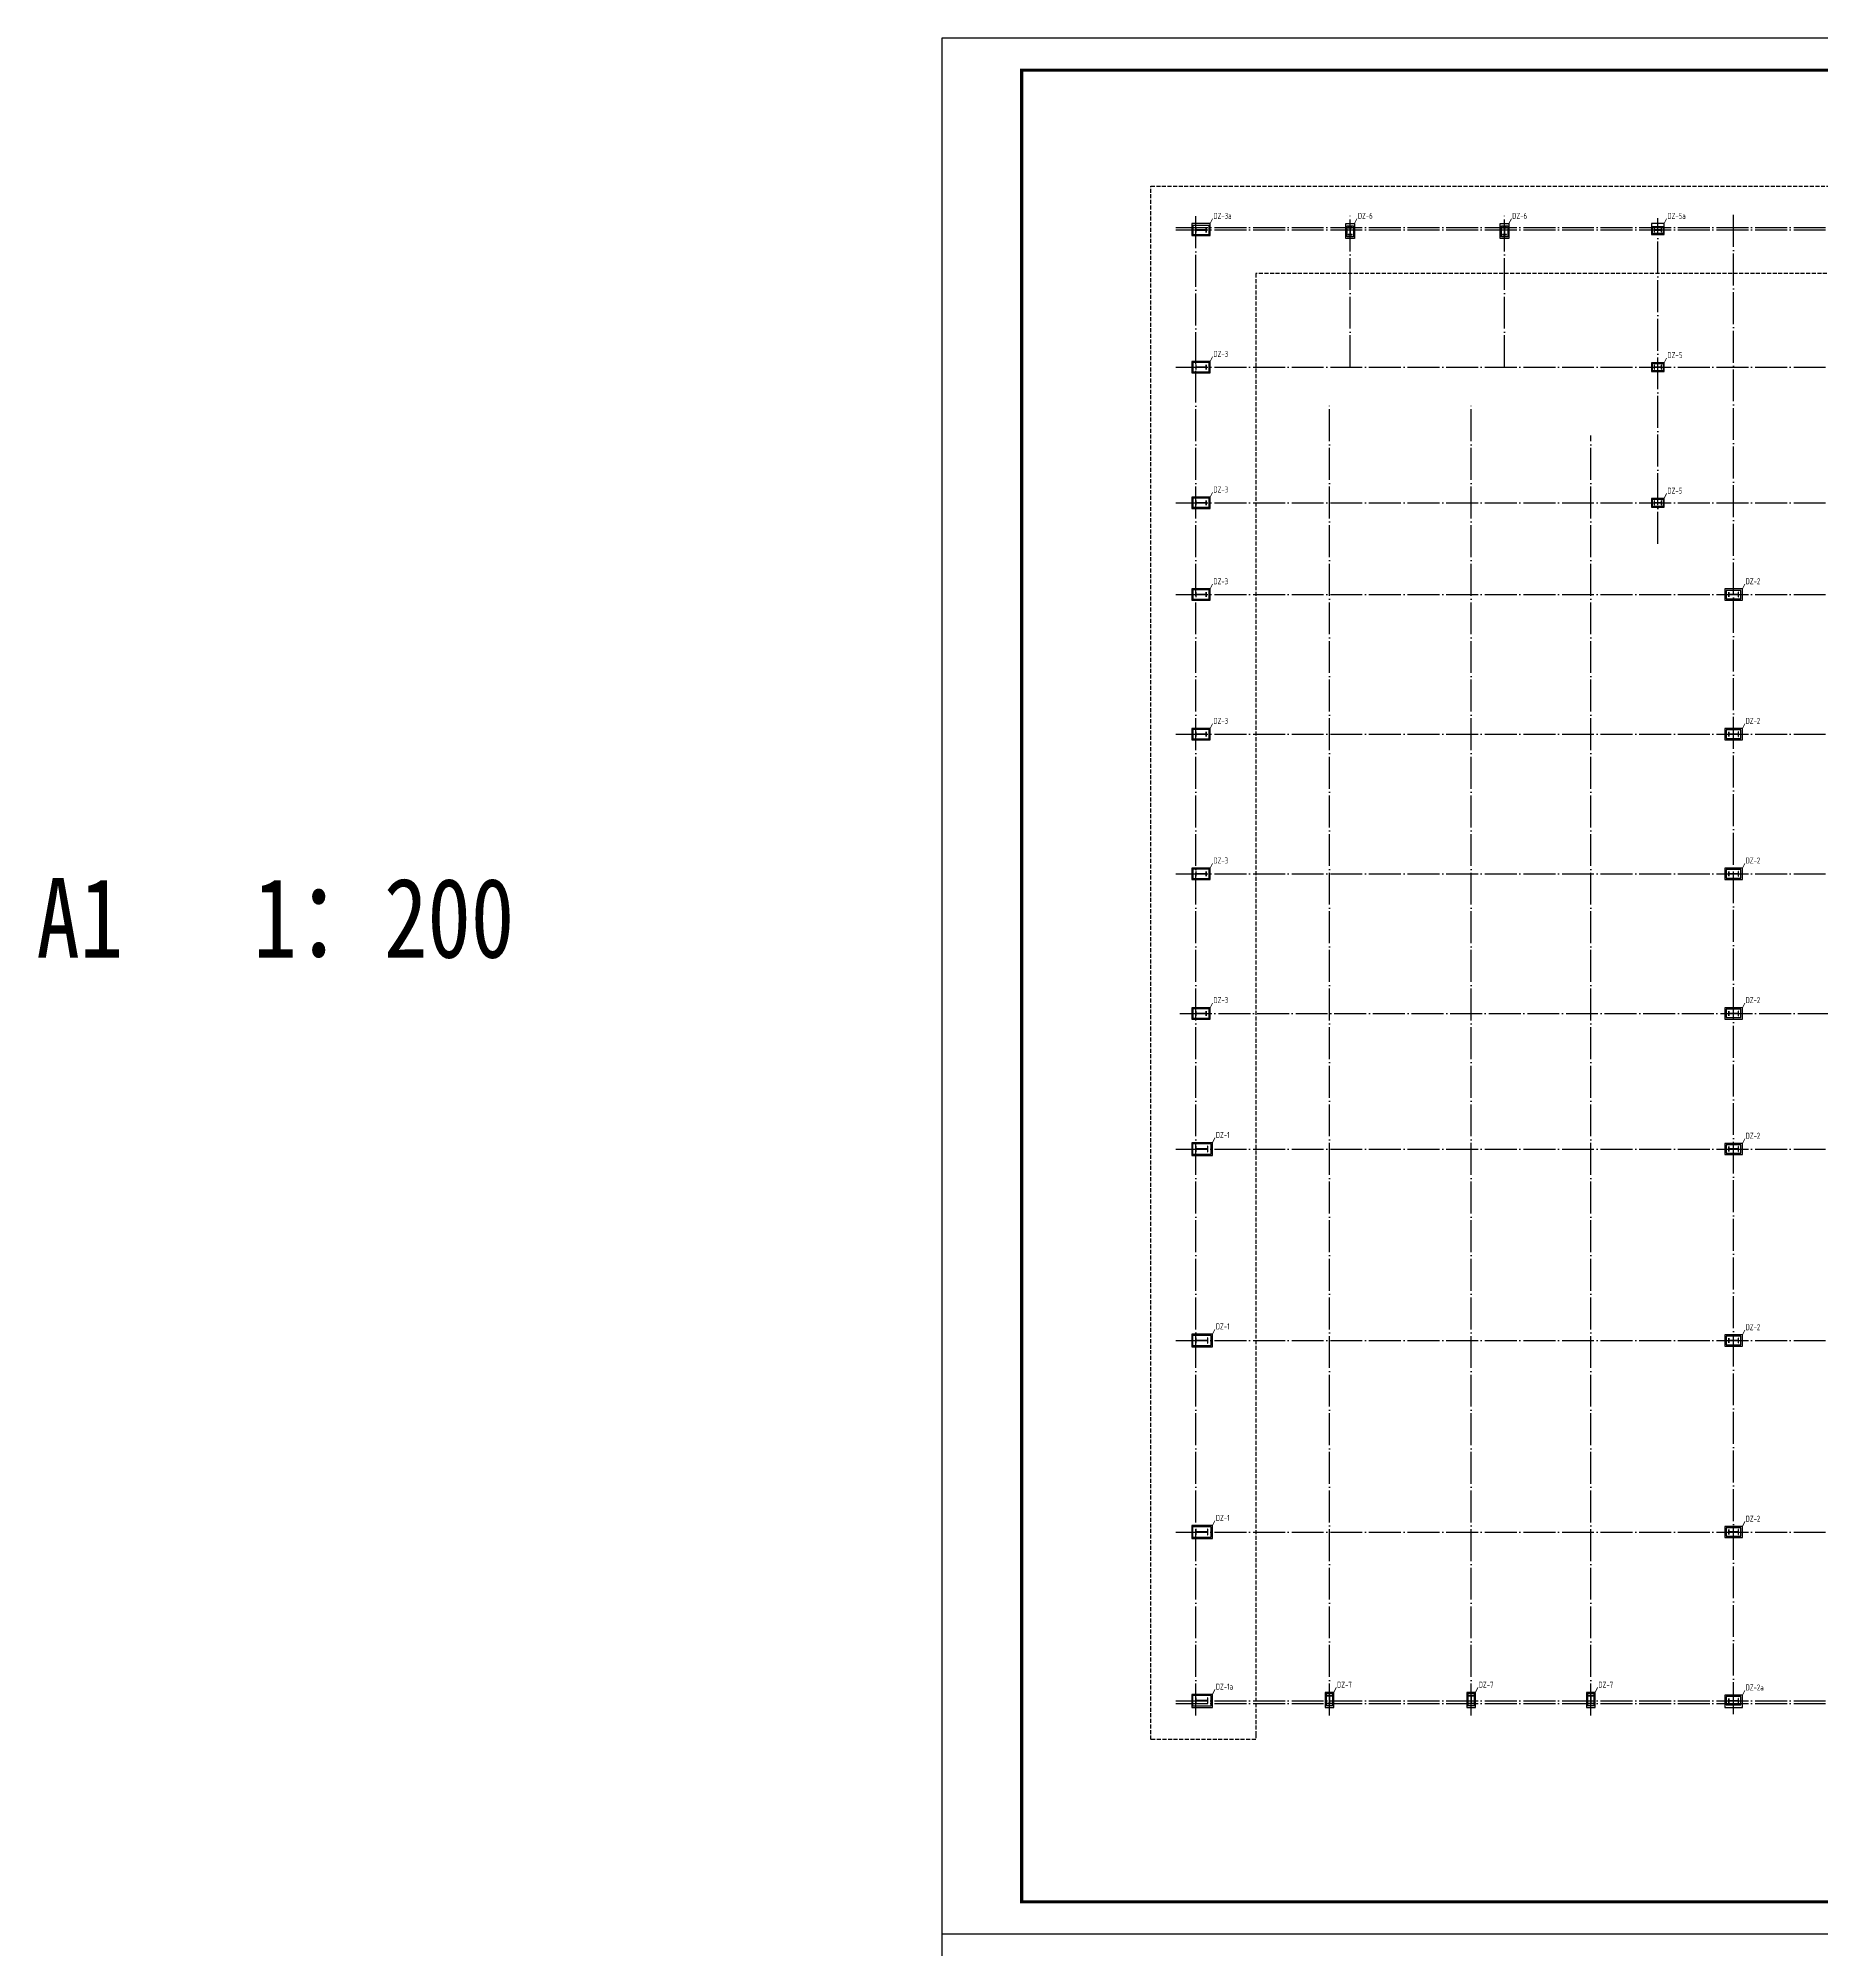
# Model space of a CAD drawing. Extents: x 69728788 to 150676229, y 15322671 to 43663798.
# Drawn here: x 75050957 to 75162727, y 20644303 to 20764103 of the extents above; entities that cross this region are included whole.
import ezdxf

# ---------------------------------------------------------------- set-up
doc = ezdxf.new("R2010")
doc.units = 0
doc.header["$LTSCALE"] = 1000
doc.header["$MEASUREMENT"] = 0
doc.linetypes.add('DASH', pattern=[0.35, 0.25, -0.1])
doc.linetypes.add('DOTE', pattern=[2.42, 2, -0.2, 0.02, -0.2])
for name, color, linetype in [('116', 1, 'CONTINUOUS'), ('DOTE', 251, 'DOTE'), ('PUB_TEXT', 7, 'CONTINUOUS'), ('PUB_TITLE', 4, 'CONTINUOUS'), ('填充', 251, 'CONTINUOUS'), ('填充8#', 8, 'CONTINUOUS'), ('柱', 2, 'CONTINUOUS'), ('钢柱', 3, 'CONTINUOUS')]:
    doc.layers.add(name, color=color, linetype=linetype)
doc.layers.add('柱集中标注', color=2, linetype='CONTINUOUS', lineweight=9)
doc.styles.add('-楷体_GB2312', font='', dxfattribs={"width": 0.8})
doc.styles.add('TSSD_Rein', font='atssdeng.shx', dxfattribs={"width": 0.7, "bigfont": 'atssdchn.shx'})
doc.styles.get('-楷体_GB2312').set_extended_font_data('SimSun')

msp = doc.modelspace()

# ---------------------------------------------------------------- linework, layer by layer
at = {"layer": '116'}
msp.add_line((75107584.3, 20645302.8), (75107584.3, 20643302.8), dxfattribs=at)
at = {"layer": 'DOTE'}
for p, q in [((75123500.5, 20658985.2), (75123500.5, 20752985.2)), ((75133175.5, 20743485.2), (75133175.5, 20752985.2)), ((75142850.5, 20743485.2), (75142850.5, 20752985.2)), ((75157200.1, 20659068.2), (75157200.1, 20753068.2)), ((75122250.5, 20752235.2), (75232250.5, 20752235.2)), ((75122250.5, 20752085.2), (75232250.5, 20752085.2)), ((75152450.1, 20732421.2), (75152450.1, 20752818.2)), ((75122250.5, 20743485.2), (75232250.5, 20743485.2)), ((75131875.5, 20658985.2), (75131875.5, 20741135.9)), ((75140750.5, 20658985.2), (75140750.5, 20741125.4)), ((75148250.5, 20658985.2), (75148250.5, 20739208.7)), ((75122250.5, 20734985.2), (75232250.5, 20734985.2)), ((75122250.5, 20729235.2), (75232250.5, 20729235.2)), ((75122250.5, 20720485.2), (75232250.5, 20720485.2)), ((75122250.5, 20711735.2), (75232250.5, 20711735.2)), ((75122500.5, 20702985.2), (75232250.5, 20702985.2)), ((75122250.5, 20694485.2), (75232225.5, 20694485.2)), ((75122250.5, 20682485.2), (75232250.5, 20682485.2)), ((75122250.5, 20670485.2), (75232250.5, 20670485.2)), ((75122250.5, 20659910.2), (75232250.5, 20659910.2)), ((75122250.5, 20659735.2), (75232250.5, 20659735.2))]:
    msp.add_line(p, q, dxfattribs=at)
at = {"layer": 'PUB_TITLE'}
msp.add_lwpolyline([(75107584.3, 20645302.8), (75275784.3, 20645302.8), (75275784.3, 20764102.8), (75107584.3, 20764102.8)], close=True, dxfattribs=at)
at = {"layer": 'PUB_TITLE', "const_width": 200}
msp.add_lwpolyline([(75112584.3, 20647302.8), (75273784.3, 20647302.8), (75273784.3, 20762102.8), (75112584.3, 20762102.8)], close=True, dxfattribs=at)
at = {"layer": '填充', "linetype": 'DASH'}
msp.add_lwpolyline([(75127258.2, 20749352.1), (75127258.2, 20657819.1), (75127258.2, 20657473.6), (75120679.4, 20657473.6), (75120679.4, 20754832.8), (75199914.7, 20754832.8), (75199914.7, 20691899.8), (75199914.7, 20690816.2), (75192102.5, 20690816.2), (75192102.5, 20749352.1), (75127258.2, 20749352.1)], close=True, dxfattribs=at)
at = {"layer": '填充8#'}
for points in [[(75123320.5, 20751805.2), (75123825.5, 20751805.2), (75124330.5, 20751805.2), (75124330.5, 20752090.2), (75124330.5, 20752375.2), (75123825.5, 20752375.2), (75123320.5, 20752375.2), (75123320.5, 20751805.2)], [(75132975.5, 20751665.2), (75132975.5, 20752010.2), (75132975.5, 20752355.2), (75133175.5, 20752355.2), (75133375.5, 20752355.2), (75133375.5, 20752010.2), (75133375.5, 20751665.2), (75132975.5, 20751665.2)], [(75142650.5, 20751665.2), (75142650.5, 20752010.2), (75142650.5, 20752355.2), (75142850.5, 20752355.2), (75143050.5, 20752355.2), (75143050.5, 20752010.2), (75143050.5, 20751665.2), (75142650.5, 20751665.2)], [(75152100.1, 20751880.2), (75152450.1, 20751880.2), (75152800.1, 20751880.2), (75152800.1, 20752085.2), (75152800.1, 20752290.2), (75152450.1, 20752290.2), (75152100.1, 20752290.2), (75152100.1, 20751880.2)], [(75123320.5, 20743205.2), (75123825.5, 20743205.2), (75124330.5, 20743205.2), (75124330.5, 20743490.2), (75124330.5, 20743775.2), (75123825.5, 20743775.2), (75123320.5, 20743775.2), (75123320.5, 20743205.2)], [(75152100.1, 20743280.2), (75152450.1, 20743280.2), (75152800.1, 20743280.2), (75152800.1, 20743485.2), (75152800.1, 20743690.2), (75152450.1, 20743690.2), (75152100.1, 20743690.2), (75152100.1, 20743280.2)], [(75123320.5, 20734705.2), (75123825.5, 20734705.2), (75124330.5, 20734705.2), (75124330.5, 20734990.2), (75124330.5, 20735275.2), (75123825.5, 20735275.2), (75123320.5, 20735275.2), (75123320.5, 20734705.2)], [(75152100.1, 20734780.2), (75152450.1, 20734780.2), (75152800.1, 20734780.2), (75152800.1, 20734985.2), (75152800.1, 20735190.2), (75152450.1, 20735190.2), (75152100.1, 20735190.2), (75152100.1, 20734780.2)], [(75123315.5, 20728945.2), (75123825.5, 20728945.2), (75124335.5, 20728945.2), (75124335.5, 20729235.2), (75124335.5, 20729525.2), (75123825.5, 20729525.2), (75123315.5, 20729525.2), (75123315.5, 20728945.2)], [(75156735.1, 20728970.2), (75157200.1, 20728970.2), (75157665.1, 20728970.2), (75157665.1, 20729235.2), (75157665.1, 20729500.2), (75157200.1, 20729500.2), (75156735.1, 20729500.2), (75156735.1, 20728970.2)], [(75123315.5, 20720195.2), (75123825.5, 20720195.2), (75124335.5, 20720195.2), (75124335.5, 20720485.2), (75124335.5, 20720775.2), (75123825.5, 20720775.2), (75123315.5, 20720775.2), (75123315.5, 20720195.2)], [(75156735.1, 20720220.2), (75157200.1, 20720220.2), (75157665.1, 20720220.2), (75157665.1, 20720485.2), (75157665.1, 20720750.2), (75157200.1, 20720750.2), (75156735.1, 20720750.2), (75156735.1, 20720220.2)], [(75123315.5, 20711445.2), (75123825.5, 20711445.2), (75124335.5, 20711445.2), (75124335.5, 20711735.2), (75124335.5, 20712025.2), (75123825.5, 20712025.2), (75123315.5, 20712025.2), (75123315.5, 20711445.2)], [(75156735.1, 20711470.2), (75157200.1, 20711470.2), (75157665.1, 20711470.2), (75157665.1, 20711735.2), (75157665.1, 20712000.2), (75157200.1, 20712000.2), (75156735.1, 20712000.2), (75156735.1, 20711470.2)], [(75123315.5, 20702695.2), (75123825.5, 20702695.2), (75124335.5, 20702695.2), (75124335.5, 20702985.2), (75124335.5, 20703275.2), (75123825.5, 20703275.2), (75123315.5, 20703275.2), (75123315.5, 20702695.2)], [(75156735.1, 20702720.2), (75157200.1, 20702720.2), (75157665.1, 20702720.2), (75157665.1, 20702985.2), (75157665.1, 20703250.2), (75157200.1, 20703250.2), (75156735.1, 20703250.2), (75156735.1, 20702720.2)], [(75123295.5, 20694165.2), (75123875.5, 20694165.2), (75124455.5, 20694165.2), (75124455.5, 20694485.2), (75124455.5, 20694805.2), (75123875.5, 20694805.2), (75123295.5, 20694805.2), (75123295.5, 20694165.2)], [(75156735.1, 20694220.2), (75157200.1, 20694220.2), (75157665.1, 20694220.2), (75157665.1, 20694485.2), (75157665.1, 20694750.2), (75157200.1, 20694750.2), (75156735.1, 20694750.2), (75156735.1, 20694220.2)], [(75123295.5, 20682165.2), (75123875.5, 20682165.2), (75124455.5, 20682165.2), (75124455.5, 20682485.2), (75124455.5, 20682805.2), (75123875.5, 20682805.2), (75123295.5, 20682805.2), (75123295.5, 20682165.2)], [(75156735.1, 20682220.2), (75157200.1, 20682220.2), (75157665.1, 20682220.2), (75157665.1, 20682485.2), (75157665.1, 20682750.2), (75157200.1, 20682750.2), (75156735.1, 20682750.2), (75156735.1, 20682220.2)], [(75123295.5, 20670165.2), (75123875.5, 20670165.2), (75124455.5, 20670165.2), (75124455.5, 20670485.2), (75124455.5, 20670805.2), (75123875.5, 20670805.2), (75123295.5, 20670805.2), (75123295.5, 20670165.2)], [(75156735.1, 20670220.2), (75157200.1, 20670220.2), (75157665.1, 20670220.2), (75157665.1, 20670485.2), (75157665.1, 20670750.2), (75157200.1, 20670750.2), (75156735.1, 20670750.2), (75156735.1, 20670220.2)], [(75123295.5, 20659590.2), (75123875.5, 20659590.2), (75124455.5, 20659590.2), (75124455.5, 20659910.2), (75124455.5, 20660230.2), (75123875.5, 20660230.2), (75123295.5, 20660230.2), (75123295.5, 20659590.2)], [(75131665.2, 20660360.2), (75131665.2, 20659985.2), (75131665.2, 20659610.2), (75131875.2, 20659610.2), (75132085.2, 20659610.2), (75132085.2, 20659985.2), (75132085.2, 20660360.2), (75131875.2, 20660360.2), (75131665.2, 20660360.2)], [(75140540.2, 20660360.2), (75140540.2, 20659985.2), (75140540.2, 20659610.2), (75140750.2, 20659610.2), (75140960.2, 20659610.2), (75140960.2, 20659985.2), (75140960.2, 20660360.2), (75140750.2, 20660360.2), (75140540.2, 20660360.2)], [(75148040.2, 20660360.2), (75148040.2, 20659985.2), (75148040.2, 20659610.2), (75148250.2, 20659610.2), (75148460.2, 20659610.2), (75148460.2, 20659985.2), (75148460.2, 20660360.2), (75148250.2, 20660360.2), (75148040.2, 20660360.2)], [(75156735.1, 20659645.2), (75157200.1, 20659645.2), (75157665.1, 20659645.2), (75157665.1, 20659910.2), (75157665.1, 20660175.2), (75157200.1, 20660175.2), (75156735.1, 20660175.2), (75156735.1, 20659645.2)]]:
    msp.add_lwpolyline(points, dxfattribs=at)
at = {"layer": '柱'}
for points in [[(75123250.5, 20751735.2), (75123825.5, 20751735.2), (75124400.5, 20751735.2), (75124400.5, 20752085.2), (75124400.5, 20752485.2), (75123825.5, 20752485.2), (75123250.5, 20752485.2)], [(75132900.5, 20751560.2), (75132900.5, 20752010.2), (75132900.5, 20752485.2), (75133175.5, 20752485.2), (75133450.5, 20752485.2), (75133450.5, 20752010.2), (75133450.5, 20751560.2)], [(75142575.5, 20751560.2), (75142575.5, 20752010.2), (75142575.5, 20752485.2), (75142850.5, 20752485.2), (75143125.5, 20752485.2), (75143125.5, 20752010.2), (75143125.5, 20751560.2)], [(75152050.1, 20751810.2), (75152450.1, 20751810.2), (75152850.1, 20751810.2), (75152850.1, 20752085.2), (75152850.1, 20752485.2), (75152450.1, 20752485.2), (75152050.1, 20752485.2)], [(75123250.5, 20743135.2), (75123825.5, 20743135.2), (75124400.5, 20743135.2), (75124400.5, 20743485.2), (75124400.5, 20743835.2), (75123825.5, 20743835.2), (75123250.5, 20743835.2)], [(75152050.1, 20743210.2), (75152450.1, 20743210.2), (75152850.1, 20743210.2), (75152850.1, 20743485.2), (75152850.1, 20743760.2), (75152450.1, 20743760.2), (75152050.1, 20743760.2)], [(75123250.5, 20734635.2), (75123825.5, 20734635.2), (75124400.5, 20734635.2), (75124400.5, 20734985.2), (75124400.5, 20735335.2), (75123825.5, 20735335.2), (75123250.5, 20735335.2)], [(75152050.1, 20734710.2), (75152450.1, 20734710.2), (75152850.1, 20734710.2), (75152850.1, 20734985.2), (75152850.1, 20735260.2), (75152450.1, 20735260.2), (75152050.1, 20735260.2)], [(75123250.5, 20728885.2), (75123825.5, 20728885.2), (75124400.5, 20728885.2), (75124400.5, 20729235.2), (75124400.5, 20729585.2), (75123825.5, 20729585.2), (75123250.5, 20729585.2)], [(75156650.1, 20728885.2), (75157200.1, 20728885.2), (75157750.1, 20728885.2), (75157750.1, 20729235.2), (75157750.1, 20729585.2), (75157200.1, 20729585.2), (75156650.1, 20729585.2)], [(75123250.5, 20720135.2), (75123825.5, 20720135.2), (75124400.5, 20720135.2), (75124400.5, 20720485.2), (75124400.5, 20720835.2), (75123825.5, 20720835.2), (75123250.5, 20720835.2)], [(75156650.1, 20720135.2), (75157200.1, 20720135.2), (75157750.1, 20720135.2), (75157750.1, 20720485.2), (75157750.1, 20720835.2), (75157200.1, 20720835.2), (75156650.1, 20720835.2)], [(75123250.5, 20711385.2), (75123825.5, 20711385.2), (75124400.5, 20711385.2), (75124400.5, 20711735.2), (75124400.5, 20712085.2), (75123825.5, 20712085.2), (75123250.5, 20712085.2)], [(75156650.1, 20711385.2), (75157200.1, 20711385.2), (75157750.1, 20711385.2), (75157750.1, 20711735.2), (75157750.1, 20712085.2), (75157200.1, 20712085.2), (75156650.1, 20712085.2)], [(75123250.5, 20702635.2), (75123825.5, 20702635.2), (75124400.5, 20702635.2), (75124400.5, 20702985.2), (75124400.5, 20703335.2), (75123825.5, 20703335.2), (75123250.5, 20703335.2)], [(75156650.1, 20702635.2), (75157200.1, 20702635.2), (75157750.1, 20702635.2), (75157750.1, 20702985.2), (75157750.1, 20703335.2), (75157200.1, 20703335.2), (75156650.1, 20703335.2)], [(75123250.5, 20694085.2), (75123875.5, 20694085.2), (75124550.5, 20694085.2), (75124550.5, 20694485.2), (75124550.5, 20694885.2), (75123875.5, 20694885.2), (75123250.5, 20694885.2)], [(75156650.1, 20694135.2), (75157200.1, 20694135.2), (75157750.1, 20694135.2), (75157750.1, 20694485.2), (75157750.1, 20694835.2), (75157200.1, 20694835.2), (75156650.1, 20694835.2)], [(75123250.5, 20682085.2), (75123875.5, 20682085.2), (75124550.5, 20682085.2), (75124550.5, 20682485.2), (75124550.5, 20682885.2), (75123875.5, 20682885.2), (75123250.5, 20682885.2)], [(75156650.1, 20682135.2), (75157200.1, 20682135.2), (75157750.1, 20682135.2), (75157750.1, 20682485.2), (75157750.1, 20682835.2), (75157200.1, 20682835.2), (75156650.1, 20682835.2)], [(75123250.5, 20670085.2), (75123875.5, 20670085.2), (75124550.5, 20670085.2), (75124550.5, 20670485.2), (75124550.5, 20670885.2), (75123875.5, 20670885.2), (75123250.5, 20670885.2)], [(75156650.1, 20670135.2), (75157200.1, 20670135.2), (75157750.1, 20670135.2), (75157750.1, 20670485.2), (75157750.1, 20670835.2), (75157200.1, 20670835.2), (75156650.1, 20670835.2)], [(75123250.5, 20659485.2), (75123875.5, 20659485.2), (75124550.5, 20659485.2), (75124550.5, 20659910.2), (75124550.5, 20660310.2), (75123875.5, 20660310.2), (75123250.5, 20660310.2)], [(75131600.5, 20660435.2), (75131600.5, 20659960.2), (75131600.5, 20659485.2), (75131875.5, 20659485.2), (75132150.5, 20659485.2), (75132150.5, 20659960.2), (75132150.5, 20660435.2)], [(75140475.5, 20660435.2), (75140475.5, 20659960.2), (75140475.5, 20659485.2), (75140750.5, 20659485.2), (75141025.5, 20659485.2), (75141025.5, 20659960.2), (75141025.5, 20660435.2)], [(75147975.5, 20660435.2), (75147975.5, 20659960.2), (75147975.5, 20659485.2), (75148250.5, 20659485.2), (75148525.5, 20659485.2), (75148525.5, 20659960.2), (75148525.5, 20660435.2)], [(75156650.1, 20659485.2), (75157200.1, 20659485.2), (75157750.1, 20659485.2), (75157750.1, 20659910.2), (75157750.1, 20660260.2), (75157200.1, 20660260.2), (75156650.1, 20660260.2)]]:
    msp.add_lwpolyline(points, close=True, dxfattribs=at)
at = {"layer": '柱集中标注'}
for p, q in [((75124400.5, 20752485.2), (75124550.5, 20752785.2)), ((75133450.5, 20752485.2), (75133600.5, 20752785.2)), ((75143125.5, 20752485.2), (75143275.5, 20752785.2)), ((75152850.1, 20752485.2), (75153000.1, 20752785.2)), ((75124400.5, 20743835.2), (75124550.5, 20744135.2)), ((75152850.1, 20743760.2), (75153000.1, 20744060.2)), ((75124400.5, 20735335.2), (75124550.5, 20735635.2)), ((75152850.1, 20735260.2), (75153000.1, 20735560.2)), ((75124400.5, 20729585.2), (75124550.5, 20729885.2)), ((75157750.1, 20729585.2), (75157900.1, 20729885.2)), ((75124400.5, 20720835.2), (75124550.5, 20721135.2)), ((75157750.1, 20720835.2), (75157900.1, 20721135.2)), ((75124400.5, 20712085.2), (75124550.5, 20712385.2)), ((75157750.1, 20712085.2), (75157900.1, 20712385.2)), ((75124400.5, 20703335.2), (75124550.5, 20703635.2)), ((75157750.1, 20703335.2), (75157900.1, 20703635.2)), ((75124550.5, 20694885.2), (75124700.5, 20695185.2)), ((75157750.1, 20694835.2), (75157900.1, 20695135.2)), ((75124550.5, 20682885.2), (75124700.5, 20683185.2)), ((75157750.1, 20682835.2), (75157900.1, 20683135.2)), ((75124550.5, 20670885.2), (75124700.5, 20671185.2)), ((75157750.1, 20670835.2), (75157900.1, 20671135.2)), ((75132150.5, 20660435.2), (75132300.5, 20660735.2)), ((75141025.5, 20660435.2), (75141175.5, 20660735.2)), ((75148525.5, 20660435.2), (75148675.5, 20660735.2)), ((75124550.5, 20660310.2), (75124700.5, 20660610.2)), ((75157750.1, 20660260.2), (75157900.1, 20660560.2))]:
    msp.add_line(p, q, dxfattribs=at)
at = {"layer": '钢柱'}
for points in [[(75123500.5, 20752235.2), (75123500.5, 20751935.2), (75123512.5, 20751935.2), (75123512.5, 20752081.2), (75124138.5, 20752081.2), (75124138.5, 20751935.2), (75124150.5, 20751935.2), (75124150.5, 20752235.2), (75124138.5, 20752235.2), (75124138.5, 20752089.2), (75123512.5, 20752089.2), (75123512.5, 20752235.2)], [(75133050.5, 20751785.2), (75133300.5, 20751785.2), (75133300.5, 20751797.2), (75133179.5, 20751797.2), (75133179.5, 20752223.2), (75133300.5, 20752223.2), (75133300.5, 20752235.2), (75133050.5, 20752235.2), (75133050.5, 20752223.2), (75133171.5, 20752223.2), (75133171.5, 20751797.2), (75133050.5, 20751797.2)], [(75142725.5, 20751785.2), (75142975.5, 20751785.2), (75142975.5, 20751797.2), (75142854.5, 20751797.2), (75142854.5, 20752223.2), (75142975.5, 20752223.2), (75142975.5, 20752235.2), (75142725.5, 20752235.2), (75142725.5, 20752223.2), (75142846.5, 20752223.2), (75142846.5, 20751797.2), (75142725.5, 20751797.2)], [(75152225.1, 20752210.2), (75152225.1, 20751960.2), (75152235.1, 20751960.2), (75152235.1, 20752081.2), (75152665.1, 20752081.2), (75152665.1, 20751960.2), (75152675.1, 20751960.2), (75152675.1, 20752210.2), (75152665.1, 20752210.2), (75152665.1, 20752089.2), (75152235.1, 20752089.2), (75152235.1, 20752210.2)], [(75123500.5, 20743635.2), (75123500.5, 20743335.2), (75123512.5, 20743335.2), (75123512.5, 20743481.2), (75124138.5, 20743481.2), (75124138.5, 20743335.2), (75124150.5, 20743335.2), (75124150.5, 20743635.2), (75124138.5, 20743635.2), (75124138.5, 20743489.2), (75123512.5, 20743489.2), (75123512.5, 20743635.2)], [(75152225.1, 20743610.2), (75152225.1, 20743360.2), (75152235.1, 20743360.2), (75152235.1, 20743481.2), (75152665.1, 20743481.2), (75152665.1, 20743360.2), (75152675.1, 20743360.2), (75152675.1, 20743610.2), (75152665.1, 20743610.2), (75152665.1, 20743489.2), (75152235.1, 20743489.2), (75152235.1, 20743610.2)], [(75123500.5, 20735135.2), (75123500.5, 20734835.2), (75123512.5, 20734835.2), (75123512.5, 20734981.2), (75124138.5, 20734981.2), (75124138.5, 20734835.2), (75124150.5, 20734835.2), (75124150.5, 20735135.2), (75124138.5, 20735135.2), (75124138.5, 20734989.2), (75123512.5, 20734989.2), (75123512.5, 20735135.2)], [(75152225.1, 20735110.2), (75152225.1, 20734860.2), (75152235.1, 20734860.2), (75152235.1, 20734981.2), (75152665.1, 20734981.2), (75152665.1, 20734860.2), (75152675.1, 20734860.2), (75152675.1, 20735110.2), (75152665.1, 20735110.2), (75152665.1, 20734989.2), (75152235.1, 20734989.2), (75152235.1, 20735110.2)], [(75123500.5, 20729385.2), (75123500.5, 20729085.2), (75123512.5, 20729085.2), (75123512.5, 20729231.2), (75124138.5, 20729231.2), (75124138.5, 20729085.2), (75124150.5, 20729085.2), (75124150.5, 20729385.2), (75124138.5, 20729385.2), (75124138.5, 20729239.2), (75123512.5, 20729239.2), (75123512.5, 20729385.2)], [(75156900.1, 20729385.2), (75156900.1, 20729085.2), (75156912.1, 20729085.2), (75156912.1, 20729231.2), (75157488.1, 20729231.2), (75157488.1, 20729085.2), (75157500.1, 20729085.2), (75157500.1, 20729385.2), (75157488.1, 20729385.2), (75157488.1, 20729239.2), (75156912.1, 20729239.2), (75156912.1, 20729385.2)], [(75123500.5, 20720635.2), (75123500.5, 20720335.2), (75123512.5, 20720335.2), (75123512.5, 20720481.2), (75124138.5, 20720481.2), (75124138.5, 20720335.2), (75124150.5, 20720335.2), (75124150.5, 20720635.2), (75124138.5, 20720635.2), (75124138.5, 20720489.2), (75123512.5, 20720489.2), (75123512.5, 20720635.2)], [(75156900.1, 20720635.2), (75156900.1, 20720335.2), (75156912.1, 20720335.2), (75156912.1, 20720481.2), (75157488.1, 20720481.2), (75157488.1, 20720335.2), (75157500.1, 20720335.2), (75157500.1, 20720635.2), (75157488.1, 20720635.2), (75157488.1, 20720489.2), (75156912.1, 20720489.2), (75156912.1, 20720635.2)], [(75123500.5, 20711885.2), (75123500.5, 20711585.2), (75123512.5, 20711585.2), (75123512.5, 20711731.2), (75124138.5, 20711731.2), (75124138.5, 20711585.2), (75124150.5, 20711585.2), (75124150.5, 20711885.2), (75124138.5, 20711885.2), (75124138.5, 20711739.2), (75123512.5, 20711739.2), (75123512.5, 20711885.2)], [(75156900.1, 20711885.2), (75156900.1, 20711585.2), (75156912.1, 20711585.2), (75156912.1, 20711731.2), (75157488.1, 20711731.2), (75157488.1, 20711585.2), (75157500.1, 20711585.2), (75157500.1, 20711885.2), (75157488.1, 20711885.2), (75157488.1, 20711739.2), (75156912.1, 20711739.2), (75156912.1, 20711885.2)], [(75123500.5, 20703135.2), (75123500.5, 20702835.2), (75123512.5, 20702835.2), (75123512.5, 20702981.2), (75124138.5, 20702981.2), (75124138.5, 20702835.2), (75124150.5, 20702835.2), (75124150.5, 20703135.2), (75124138.5, 20703135.2), (75124138.5, 20702989.2), (75123512.5, 20702989.2), (75123512.5, 20703135.2)], [(75156900.1, 20703135.2), (75156900.1, 20702835.2), (75156912.1, 20702835.2), (75156912.1, 20702981.2), (75157488.1, 20702981.2), (75157488.1, 20702835.2), (75157500.1, 20702835.2), (75157500.1, 20703135.2), (75157488.1, 20703135.2), (75157488.1, 20702989.2), (75156912.1, 20702989.2), (75156912.1, 20703135.2)], [(75123500.5, 20694660.2), (75123500.5, 20694310.2), (75123514.5, 20694310.2), (75123514.5, 20694480.2), (75124236.5, 20694480.2), (75124236.5, 20694310.2), (75124250.5, 20694310.2), (75124250.5, 20694660.2), (75124236.5, 20694660.2), (75124236.5, 20694490.2), (75123514.5, 20694490.2), (75123514.5, 20694660.2)], [(75156900.1, 20694635.2), (75156900.1, 20694335.2), (75156912.1, 20694335.2), (75156912.1, 20694481.2), (75157488.1, 20694481.2), (75157488.1, 20694335.2), (75157500.1, 20694335.2), (75157500.1, 20694635.2), (75157488.1, 20694635.2), (75157488.1, 20694489.2), (75156912.1, 20694489.2), (75156912.1, 20694635.2)], [(75123500.5, 20682660.2), (75123500.5, 20682310.2), (75123514.5, 20682310.2), (75123514.5, 20682480.2), (75124236.5, 20682480.2), (75124236.5, 20682310.2), (75124250.5, 20682310.2), (75124250.5, 20682660.2), (75124236.5, 20682660.2), (75124236.5, 20682490.2), (75123514.5, 20682490.2), (75123514.5, 20682660.2)], [(75156900.1, 20682635.2), (75156900.1, 20682335.2), (75156912.1, 20682335.2), (75156912.1, 20682481.2), (75157488.1, 20682481.2), (75157488.1, 20682335.2), (75157500.1, 20682335.2), (75157500.1, 20682635.2), (75157488.1, 20682635.2), (75157488.1, 20682489.2), (75156912.1, 20682489.2), (75156912.1, 20682635.2)], [(75123500.5, 20670660.2), (75123500.5, 20670310.2), (75123514.5, 20670310.2), (75123514.5, 20670480.2), (75124236.5, 20670480.2), (75124236.5, 20670310.2), (75124250.5, 20670310.2), (75124250.5, 20670660.2), (75124236.5, 20670660.2), (75124236.5, 20670490.2), (75123514.5, 20670490.2), (75123514.5, 20670660.2)], [(75156900.1, 20670635.2), (75156900.1, 20670335.2), (75156912.1, 20670335.2), (75156912.1, 20670481.2), (75157488.1, 20670481.2), (75157488.1, 20670335.2), (75157500.1, 20670335.2), (75157500.1, 20670635.2), (75157488.1, 20670635.2), (75157488.1, 20670489.2), (75156912.1, 20670489.2), (75156912.1, 20670635.2)], [(75123500.5, 20660085.2), (75123500.5, 20659735.2), (75123514.5, 20659735.2), (75123514.5, 20659905.2), (75124236.5, 20659905.2), (75124236.5, 20659735.2), (75124250.5, 20659735.2), (75124250.5, 20660085.2), (75124236.5, 20660085.2), (75124236.5, 20659915.2), (75123514.5, 20659915.2), (75123514.5, 20660085.2)], [(75131725.2, 20659735.2), (75132025.2, 20659735.2), (75132025.2, 20659747.2), (75131880.2, 20659747.2), (75131880.2, 20660223.2), (75132025.2, 20660223.2), (75132025.2, 20660235.2), (75131725.2, 20660235.2), (75131725.2, 20660223.2), (75131870.2, 20660223.2), (75131870.2, 20659747.2), (75131725.2, 20659747.2)], [(75140600.2, 20659735.2), (75140900.2, 20659735.2), (75140900.2, 20659747.2), (75140755.2, 20659747.2), (75140755.2, 20660223.2), (75140900.2, 20660223.2), (75140900.2, 20660235.2), (75140600.2, 20660235.2), (75140600.2, 20660223.2), (75140745.2, 20660223.2), (75140745.2, 20659747.2), (75140600.2, 20659747.2)], [(75148100.2, 20659735.2), (75148400.2, 20659735.2), (75148400.2, 20659747.2), (75148255.2, 20659747.2), (75148255.2, 20660223.2), (75148400.2, 20660223.2), (75148400.2, 20660235.2), (75148100.2, 20660235.2), (75148100.2, 20660223.2), (75148245.2, 20660223.2), (75148245.2, 20659747.2), (75148100.2, 20659747.2)], [(75156900.1, 20660060.2), (75156900.1, 20659760.2), (75156912.1, 20659760.2), (75156912.1, 20659906.2), (75157488.1, 20659906.2), (75157488.1, 20659760.2), (75157500.1, 20659760.2), (75157500.1, 20660060.2), (75157488.1, 20660060.2), (75157488.1, 20659914.2), (75156912.1, 20659914.2), (75156912.1, 20660060.2)]]:
    msp.add_lwpolyline(points, close=True, dxfattribs=at)

# ---------------------------------------------------------------- texts
at = {"layer": 'PUB_TEXT', "style": '-楷体_GB2312', "width": 0.8}
msp.add_text('A1   1：200', height=5000, dxfattribs=at).set_placement((75050842.6, 20706476.6))
at = {"layer": '柱集中标注', "style": 'TSSD_Rein', "width": 0.7}
for s, p in [('DZ-3a', (75124603.8, 20752781.8)), ('DZ-6', (75133653.8, 20752781.8)), ('DZ-6', (75143328.8, 20752781.8)), ('DZ-5a', (75153053.4, 20752781.8)), ('DZ-3', (75124603.8, 20744131.8)), ('DZ-5', (75153053.4, 20744056.8)), ('DZ-3', (75124603.8, 20735631.8)), ('DZ-5', (75153053.4, 20735556.8)), ('DZ-3', (75124603.8, 20729881.8)), ('DZ-2', (75157953.4, 20729881.8)), ('DZ-3', (75124603.8, 20721131.8)), ('DZ-2', (75157953.4, 20721131.8)), ('DZ-3', (75124603.8, 20712381.8)), ('DZ-2', (75157953.4, 20712381.8)), ('DZ-3', (75124603.8, 20703631.8)), ('DZ-2', (75157953.4, 20703631.8)), ('DZ-1', (75124753.8, 20695181.8)), ('DZ-2', (75157953.4, 20695131.8)), ('DZ-1', (75124753.8, 20683181.8)), ('DZ-2', (75157953.4, 20683131.8)), ('DZ-1', (75124753.8, 20671181.8)), ('DZ-2', (75157953.4, 20671131.8)), ('DZ-1a', (75124753.8, 20660606.8)), ('DZ-7', (75132353.8, 20660731.8)), ('DZ-7', (75141228.8, 20660731.8)), ('DZ-7', (75148728.8, 20660731.8)), ('DZ-2a', (75157953.4, 20660556.8))]:
    msp.add_text(s, height=375, dxfattribs=at).set_placement(p)

doc.saveas('drawing.dxf')
